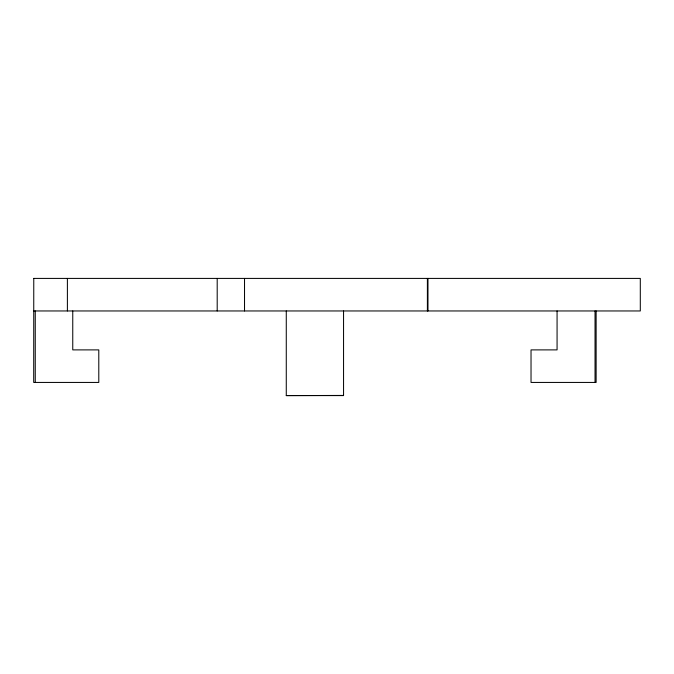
<?xml version="1.0" encoding="UTF-8"?>
<svg xmlns="http://www.w3.org/2000/svg" width="674" height="674" viewBox="0 0 674 674"><rect width="100%" height="100%" fill="white"/><g stroke="black" fill="none" stroke-linecap="round" stroke-linejoin="round"><path stroke-width="1.01" d="M286.273 310.958L286.273 395.587L343.555 395.436M33.7 278.413L640.3 278.413L640.3 310.958L33.7 310.958M286.273 395.587L343.555 395.587L343.555 310.958M596.128 310.958L596.128 382.436L531.028 382.436L531.028 349.89L557.069 349.89L557.069 310.958M595.032 310.958L595.032 382.436M427.973 278.413L427.973 310.958M427.392 278.413L427.392 310.958M244.527 278.413L244.527 310.958M217.197 278.413L217.197 310.958M72.758 310.958L72.758 349.89L98.792 349.89L98.792 382.436L33.7 382.436L33.767 278.413M67.392 278.413L67.392 310.958M35.259 310.958L35.259 382.436"/></g></svg>
